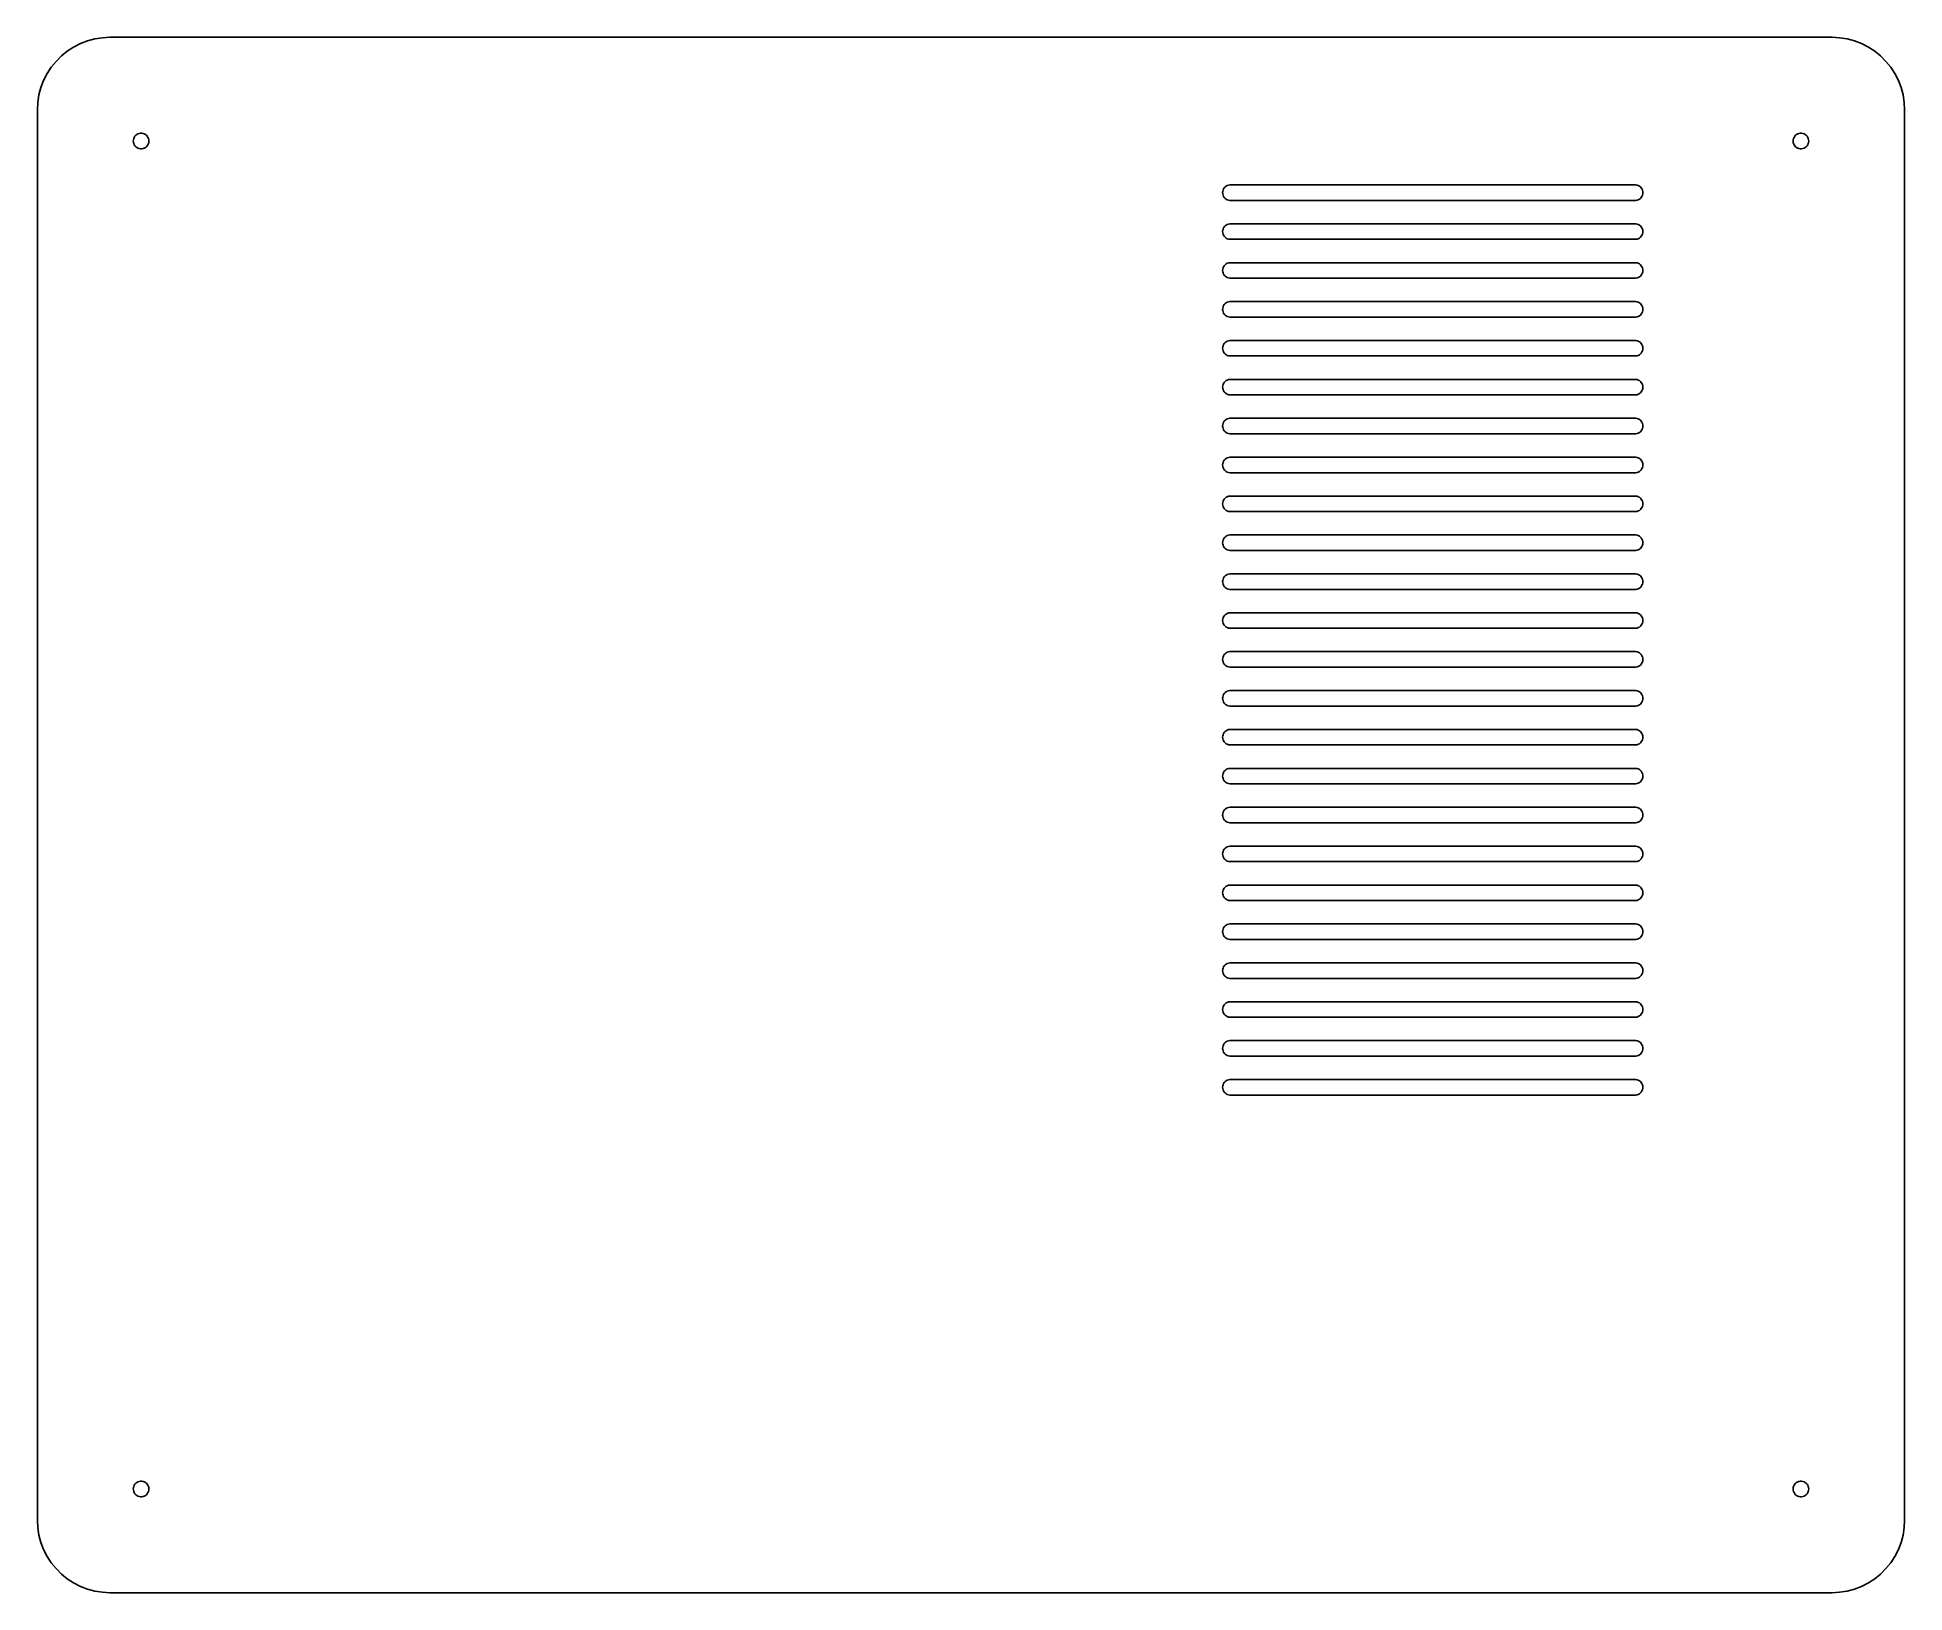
# Model space of a CAD drawing. Header units: metres. Extents: x -180 to 180, y -150 to 150.
import ezdxf

# ---------------------------------------------------------------- set-up
doc = ezdxf.new("R2010")
doc.units = ezdxf.units.M

msp = doc.modelspace()

# ---------------------------------------------------------------- linework, layer by layer
for p, q in [((-172.95, 148.074), (-174.179, 147.276)), ((-171.644, 148.74), (-172.95, 148.074)), ((-170.276, 149.265), (-171.644, 148.74)), ((-168.861, 149.644), (-170.276, 149.265)), ((-167.413, 149.873), (-168.861, 149.644)), ((-165.95, 149.95), (-167.413, 149.873)), ((165.95, 149.95), (-165.95, 149.95)), ((167.413, 149.873), (165.95, 149.95)), ((168.861, 149.644), (167.413, 149.873)), ((170.276, 149.265), (168.861, 149.644)), ((171.644, 148.74), (170.276, 149.265)), ((172.95, 148.074), (171.644, 148.74)), ((174.179, 147.276), (172.95, 148.074)), ((-177.276, 144.179), (-178.074, 142.95)), ((-176.354, 145.318), (-177.276, 144.179)), ((-175.318, 146.354), (-176.354, 145.318)), ((-174.179, 147.276), (-175.318, 146.354)), ((175.318, 146.354), (174.179, 147.276)), ((176.354, 145.318), (175.318, 146.354)), ((177.276, 144.179), (176.354, 145.318)), ((178.074, 142.95), (177.276, 144.179)), ((-178.74, 141.644), (-179.265, 140.276)), ((-178.074, 142.95), (-178.74, 141.644)), ((178.74, 141.644), (178.074, 142.95)), ((179.265, 140.276), (178.74, 141.644)), ((-179.873, 137.413), (-179.95, 135.95)), ((-179.644, 138.861), (-179.873, 137.413)), ((-179.265, 140.276), (-179.644, 138.861)), ((179.644, 138.861), (179.265, 140.276)), ((179.873, 137.413), (179.644, 138.861)), ((179.95, 135.95), (179.873, 137.413)), ((-179.95, 135.95), (-179.95, -135.95)), ((179.95, -135.95), (179.95, 135.95)), ((-161.45, 129.95), (-161.43, 130.197)), ((-161.43, 129.703), (-161.45, 129.95)), ((-161.43, 130.197), (-161.369, 130.437)), ((-161.369, 129.463), (-161.43, 129.703)), ((-161.369, 130.437), (-161.269, 130.664)), ((-161.269, 130.664), (-161.134, 130.871)), ((-161.134, 130.871), (-160.966, 131.054)), ((-160.966, 131.054), (-160.77, 131.206)), ((-160.77, 131.206), (-160.553, 131.324)), ((-160.553, 131.324), (-160.318, 131.404)), ((-160.318, 131.404), (-160.074, 131.445)), ((-160.074, 131.445), (-159.826, 131.445)), ((-159.826, 131.445), (-159.582, 131.404)), ((-159.582, 131.404), (-159.347, 131.324)), ((-159.347, 131.324), (-159.13, 131.206)), ((-159.13, 131.206), (-158.934, 131.054)), ((-158.934, 131.054), (-158.766, 130.871)), ((-158.766, 130.871), (-158.631, 130.664)), ((-158.631, 130.664), (-158.531, 130.437)), ((-158.531, 130.437), (-158.47, 130.197)), ((-158.47, 129.703), (-158.531, 129.463)), ((-158.47, 130.197), (-158.45, 129.95)), ((-158.45, 129.95), (-158.47, 129.703)), ((158.45, 129.95), (158.47, 130.197)), ((158.47, 129.703), (158.45, 129.95)), ((158.47, 130.197), (158.531, 130.437)), ((158.531, 129.463), (158.47, 129.703)), ((158.531, 130.437), (158.631, 130.664)), ((158.631, 130.664), (158.766, 130.871)), ((158.766, 130.871), (158.934, 131.054)), ((158.934, 131.054), (159.13, 131.206)), ((159.13, 131.206), (159.347, 131.324)), ((159.347, 131.324), (159.582, 131.404)), ((159.582, 131.404), (159.826, 131.445)), ((159.826, 131.445), (160.074, 131.445)), ((160.074, 131.445), (160.318, 131.404)), ((160.318, 131.404), (160.553, 131.324)), ((160.553, 131.324), (160.77, 131.206)), ((160.77, 131.206), (160.966, 131.054)), ((160.966, 131.054), (161.134, 130.871)), ((161.134, 130.871), (161.269, 130.664)), ((161.269, 130.664), (161.369, 130.437)), ((161.369, 130.437), (161.43, 130.197)), ((161.43, 129.703), (161.369, 129.463)), ((161.43, 130.197), (161.45, 129.95)), ((161.45, 129.95), (161.43, 129.703)), ((-161.269, 129.236), (-161.369, 129.463)), ((-161.134, 129.029), (-161.269, 129.236)), ((-160.966, 128.846), (-161.134, 129.029)), ((-160.77, 128.694), (-160.966, 128.846)), ((-160.553, 128.576), (-160.77, 128.694)), ((-160.318, 128.496), (-160.553, 128.576)), ((-160.074, 128.455), (-160.318, 128.496)), ((-159.826, 128.455), (-160.074, 128.455)), ((-159.582, 128.496), (-159.826, 128.455)), ((-159.347, 128.576), (-159.582, 128.496)), ((-159.13, 128.694), (-159.347, 128.576)), ((-158.934, 128.846), (-159.13, 128.694)), ((-158.766, 129.029), (-158.934, 128.846)), ((-158.631, 129.236), (-158.766, 129.029)), ((-158.531, 129.463), (-158.631, 129.236)), ((158.631, 129.236), (158.531, 129.463)), ((158.766, 129.029), (158.631, 129.236)), ((158.934, 128.846), (158.766, 129.029)), ((159.13, 128.694), (158.934, 128.846)), ((159.347, 128.576), (159.13, 128.694)), ((159.582, 128.496), (159.347, 128.576)), ((159.826, 128.455), (159.582, 128.496)), ((160.074, 128.455), (159.826, 128.455)), ((160.318, 128.496), (160.074, 128.455)), ((160.553, 128.576), (160.318, 128.496)), ((160.77, 128.694), (160.553, 128.576)), ((160.966, 128.846), (160.77, 128.694)), ((161.134, 129.029), (160.966, 128.846)), ((161.269, 129.236), (161.134, 129.029)), ((161.369, 129.463), (161.269, 129.236)), ((48.5, 120), (48.5204, 120.247)), ((48.5204, 119.753), (48.5, 120)), ((48.5204, 120.247), (48.5813, 120.487)), ((48.5813, 119.513), (48.5204, 119.753)), ((48.5813, 120.487), (48.6808, 120.714)), ((48.6808, 119.286), (48.5813, 119.513)), ((48.6808, 120.714), (48.8163, 120.921)), ((48.8163, 119.079), (48.6808, 119.286)), ((48.8163, 120.921), (48.9841, 121.104)), ((48.9841, 118.896), (48.8163, 119.079)), ((48.9841, 121.104), (49.1796, 121.256)), ((49.1796, 118.744), (48.9841, 118.896)), ((49.1796, 121.256), (49.3974, 121.374)), ((49.3974, 121.374), (49.6318, 121.454)), ((49.6318, 121.454), (49.8761, 121.495)), ((49.8761, 121.495), (128.124, 121.495)), ((128.124, 121.495), (128.368, 121.454)), ((128.368, 121.454), (128.603, 121.374)), ((128.603, 121.374), (128.82, 121.256)), ((128.82, 121.256), (129.016, 121.104)), ((129.016, 118.896), (128.82, 118.744)), ((129.016, 121.104), (129.184, 120.921)), ((129.184, 119.079), (129.016, 118.896)), ((129.184, 120.921), (129.319, 120.714)), ((129.319, 119.286), (129.184, 119.079)), ((129.319, 120.714), (129.419, 120.487)), ((129.419, 119.513), (129.319, 119.286)), ((129.419, 120.487), (129.48, 120.247)), ((129.48, 119.753), (129.419, 119.513)), ((129.48, 120.247), (129.5, 120)), ((129.5, 120), (129.48, 119.753)), ((49.3974, 118.626), (49.1796, 118.744)), ((49.6318, 118.546), (49.3974, 118.626)), ((49.8761, 118.505), (49.6318, 118.546)), ((128.124, 118.505), (49.8761, 118.505)), ((128.368, 118.546), (128.124, 118.505)), ((128.603, 118.626), (128.368, 118.546)), ((128.82, 118.744), (128.603, 118.626)), ((48.5, 112.5), (48.5204, 112.747)), ((48.5204, 112.253), (48.5, 112.5)), ((48.5204, 112.747), (48.5813, 112.987)), ((48.5813, 112.013), (48.5204, 112.253)), ((48.5813, 112.987), (48.6808, 113.214)), ((48.6808, 111.786), (48.5813, 112.013)), ((48.6808, 113.214), (48.8163, 113.421)), ((48.8163, 111.579), (48.6808, 111.786)), ((48.8163, 113.421), (48.9841, 113.604)), ((48.9841, 111.396), (48.8163, 111.579)), ((48.9841, 113.604), (49.1796, 113.756)), ((49.1796, 113.756), (49.3974, 113.874)), ((49.3974, 113.874), (49.6318, 113.954)), ((49.6318, 113.954), (49.8761, 113.995)), ((49.8761, 113.995), (128.124, 113.995)), ((128.124, 113.995), (128.368, 113.954)), ((128.368, 113.954), (128.603, 113.874)), ((128.603, 113.874), (128.82, 113.756)), ((128.82, 113.756), (129.016, 113.604)), ((129.016, 113.604), (129.184, 113.421)), ((129.184, 111.579), (129.016, 111.396)), ((129.184, 113.421), (129.319, 113.214)), ((129.319, 111.786), (129.184, 111.579)), ((129.319, 113.214), (129.419, 112.987)), ((129.419, 112.013), (129.319, 111.786)), ((129.419, 112.987), (129.48, 112.747)), ((129.48, 112.253), (129.419, 112.013)), ((129.48, 112.747), (129.5, 112.5)), ((129.5, 112.5), (129.48, 112.253)), ((49.1796, 111.244), (48.9841, 111.396)), ((49.3974, 111.126), (49.1796, 111.244)), ((49.6318, 111.046), (49.3974, 111.126)), ((49.8761, 111.005), (49.6318, 111.046)), ((128.124, 111.005), (49.8761, 111.005)), ((128.368, 111.046), (128.124, 111.005)), ((128.603, 111.126), (128.368, 111.046)), ((128.82, 111.244), (128.603, 111.126)), ((129.016, 111.396), (128.82, 111.244)), ((48.5, 105), (48.5204, 105.247)), ((48.5204, 104.753), (48.5, 105)), ((48.5204, 105.247), (48.5813, 105.487)), ((48.5813, 104.513), (48.5204, 104.753)), ((48.5813, 105.487), (48.6808, 105.714)), ((48.6808, 104.286), (48.5813, 104.513)), ((48.6808, 105.714), (48.8163, 105.921)), ((48.8163, 105.921), (48.9841, 106.104)), ((48.9841, 106.104), (49.1796, 106.256)), ((49.1796, 106.256), (49.3974, 106.374)), ((49.3974, 106.374), (49.6318, 106.454)), ((49.6318, 106.454), (49.8761, 106.495)), ((49.8761, 106.495), (128.124, 106.495)), ((128.124, 106.495), (128.368, 106.454)), ((128.368, 106.454), (128.603, 106.374)), ((128.603, 106.374), (128.82, 106.256)), ((128.82, 106.256), (129.016, 106.104)), ((129.016, 106.104), (129.184, 105.921)), ((129.184, 105.921), (129.319, 105.714)), ((129.319, 105.714), (129.419, 105.487)), ((129.419, 104.513), (129.319, 104.286)), ((129.419, 105.487), (129.48, 105.247)), ((129.48, 104.753), (129.419, 104.513)), ((129.48, 105.247), (129.5, 105)), ((129.5, 105), (129.48, 104.753)), ((48.8163, 104.079), (48.6808, 104.286)), ((48.9841, 103.896), (48.8163, 104.079)), ((49.1796, 103.744), (48.9841, 103.896)), ((49.3974, 103.626), (49.1796, 103.744)), ((49.6318, 103.546), (49.3974, 103.626)), ((49.8761, 103.505), (49.6318, 103.546)), ((128.124, 103.505), (49.8761, 103.505)), ((128.368, 103.546), (128.124, 103.505)), ((128.603, 103.626), (128.368, 103.546)), ((128.82, 103.744), (128.603, 103.626)), ((129.016, 103.896), (128.82, 103.744)), ((129.184, 104.079), (129.016, 103.896)), ((129.319, 104.286), (129.184, 104.079)), ((48.5, 97.5), (48.5204, 97.7469)), ((48.5204, 97.2531), (48.5, 97.5)), ((48.5204, 97.7469), (48.5813, 97.987)), ((48.5813, 97.013), (48.5204, 97.2531)), ((48.5813, 97.987), (48.6808, 98.2139)), ((48.6808, 98.2139), (48.8163, 98.4213)), ((48.8163, 98.4213), (48.9841, 98.6036)), ((48.9841, 98.6036), (49.1796, 98.7558)), ((49.1796, 98.7558), (49.3974, 98.8737)), ((49.3974, 98.8737), (49.6318, 98.9541)), ((49.6318, 98.9541), (49.8761, 98.9949)), ((49.8761, 98.9949), (128.124, 98.9949)), ((128.124, 98.9949), (128.368, 98.9541)), ((128.368, 98.9541), (128.603, 98.8737)), ((128.603, 98.8737), (128.82, 98.7558)), ((128.82, 98.7558), (129.016, 98.6036)), ((129.016, 98.6036), (129.184, 98.4213)), ((129.184, 98.4213), (129.319, 98.2139)), ((129.319, 98.2139), (129.419, 97.987)), ((129.419, 97.987), (129.48, 97.7469)), ((129.48, 97.2531), (129.419, 97.013)), ((129.48, 97.7469), (129.5, 97.5)), ((129.5, 97.5), (129.48, 97.2531)), ((48.6808, 96.7861), (48.5813, 97.013)), ((48.8163, 96.5787), (48.6808, 96.7861)), ((48.9841, 96.3964), (48.8163, 96.5787)), ((49.1796, 96.2442), (48.9841, 96.3964)), ((49.3974, 96.1263), (49.1796, 96.2442)), ((49.6318, 96.0459), (49.3974, 96.1263)), ((49.8761, 96.0051), (49.6318, 96.0459)), ((128.124, 96.0051), (49.8761, 96.0051)), ((128.368, 96.0459), (128.124, 96.0051)), ((128.603, 96.1263), (128.368, 96.0459)), ((128.82, 96.2442), (128.603, 96.1263)), ((129.016, 96.3964), (128.82, 96.2442)), ((129.184, 96.5787), (129.016, 96.3964)), ((129.319, 96.7861), (129.184, 96.5787)), ((129.419, 97.013), (129.319, 96.7861)), ((48.5, 90), (48.5204, 90.2469)), ((48.5204, 89.7531), (48.5, 90)), ((48.5204, 90.2469), (48.5813, 90.487)), ((48.5813, 90.487), (48.6808, 90.7139)), ((48.6808, 90.7139), (48.8163, 90.9213)), ((48.8163, 90.9213), (48.9841, 91.1036)), ((48.9841, 91.1036), (49.1796, 91.2558)), ((49.1796, 91.2558), (49.3974, 91.3737)), ((49.3974, 91.3737), (49.6318, 91.4541)), ((49.6318, 91.4541), (49.8761, 91.4949)), ((49.8761, 91.4949), (128.124, 91.4949)), ((128.124, 91.4949), (128.368, 91.4541)), ((128.368, 91.4541), (128.603, 91.3737)), ((128.603, 91.3737), (128.82, 91.2558)), ((128.82, 91.2558), (129.016, 91.1036)), ((129.016, 91.1036), (129.184, 90.9213)), ((129.184, 90.9213), (129.319, 90.7139)), ((129.319, 90.7139), (129.419, 90.487)), ((129.419, 90.487), (129.48, 90.2469)), ((129.48, 90.2469), (129.5, 90)), ((129.5, 90), (129.48, 89.7531)), ((48.5813, 89.513), (48.5204, 89.7531)), ((48.6808, 89.2861), (48.5813, 89.513)), ((48.8163, 89.0787), (48.6808, 89.2861)), ((48.9841, 88.8964), (48.8163, 89.0787)), ((49.1796, 88.7442), (48.9841, 88.8964)), ((49.3974, 88.6263), (49.1796, 88.7442)), ((49.6318, 88.5459), (49.3974, 88.6263)), ((49.8761, 88.5051), (49.6318, 88.5459)), ((128.124, 88.5051), (49.8761, 88.5051)), ((128.368, 88.5459), (128.124, 88.5051)), ((128.603, 88.6263), (128.368, 88.5459)), ((128.82, 88.7442), (128.603, 88.6263)), ((129.016, 88.8964), (128.82, 88.7442)), ((129.184, 89.0787), (129.016, 88.8964)), ((129.319, 89.2861), (129.184, 89.0787)), ((129.419, 89.513), (129.319, 89.2861)), ((129.48, 89.7531), (129.419, 89.513)), ((48.5204, 82.7469), (48.5813, 82.987)), ((48.5813, 82.987), (48.6808, 83.2139)), ((48.6808, 83.2139), (48.8163, 83.4213)), ((48.8163, 83.4213), (48.9841, 83.6036)), ((48.9841, 83.6036), (49.1796, 83.7558)), ((49.1796, 83.7558), (49.3974, 83.8737)), ((49.3974, 83.8737), (49.6318, 83.9541)), ((49.6318, 83.9541), (49.8761, 83.9949)), ((49.8761, 83.9949), (128.124, 83.9949)), ((128.124, 83.9949), (128.368, 83.9541)), ((128.368, 83.9541), (128.603, 83.8737)), ((128.603, 83.8737), (128.82, 83.7558)), ((128.82, 83.7558), (129.016, 83.6036)), ((129.016, 83.6036), (129.184, 83.4213)), ((129.184, 83.4213), (129.319, 83.2139)), ((129.319, 83.2139), (129.419, 82.987)), ((129.419, 82.987), (129.48, 82.7469)), ((48.5, 82.5), (48.5204, 82.7469)), ((48.5204, 82.2531), (48.5, 82.5)), ((48.5813, 82.013), (48.5204, 82.2531)), ((48.6808, 81.7861), (48.5813, 82.013)), ((48.8163, 81.5787), (48.6808, 81.7861)), ((48.9841, 81.3964), (48.8163, 81.5787)), ((49.1796, 81.2442), (48.9841, 81.3964)), ((49.3974, 81.1263), (49.1796, 81.2442)), ((49.6318, 81.0459), (49.3974, 81.1263)), ((49.8761, 81.0051), (49.6318, 81.0459)), ((128.124, 81.0051), (49.8761, 81.0051)), ((128.368, 81.0459), (128.124, 81.0051)), ((128.603, 81.1263), (128.368, 81.0459)), ((128.82, 81.2442), (128.603, 81.1263)), ((129.016, 81.3964), (128.82, 81.2442)), ((129.184, 81.5787), (129.016, 81.3964)), ((129.319, 81.7861), (129.184, 81.5787)), ((129.419, 82.013), (129.319, 81.7861)), ((129.48, 82.2531), (129.419, 82.013)), ((129.48, 82.7469), (129.5, 82.5)), ((129.5, 82.5), (129.48, 82.2531)), ((48.5813, 75.487), (48.6808, 75.7139)), ((48.6808, 75.7139), (48.8163, 75.9213)), ((48.8163, 75.9213), (48.9841, 76.1036)), ((48.9841, 76.1036), (49.1796, 76.2558)), ((49.1796, 76.2558), (49.3974, 76.3737)), ((49.3974, 76.3737), (49.6318, 76.4541)), ((49.6318, 76.4541), (49.8761, 76.4949)), ((49.8761, 76.4949), (128.124, 76.4949)), ((128.124, 76.4949), (128.368, 76.4541)), ((128.368, 76.4541), (128.603, 76.3737)), ((128.603, 76.3737), (128.82, 76.2558)), ((128.82, 76.2558), (129.016, 76.1036)), ((129.016, 76.1036), (129.184, 75.9213)), ((129.184, 75.9213), (129.319, 75.7139)), ((129.319, 75.7139), (129.419, 75.487)), ((48.5, 75), (48.5204, 75.2469)), ((48.5204, 74.7531), (48.5, 75)), ((48.5204, 75.2469), (48.5813, 75.487)), ((48.5813, 74.513), (48.5204, 74.7531)), ((48.6808, 74.2861), (48.5813, 74.513)), ((48.8163, 74.0787), (48.6808, 74.2861)), ((48.9841, 73.8964), (48.8163, 74.0787)), ((49.1796, 73.7442), (48.9841, 73.8964)), ((49.3974, 73.6263), (49.1796, 73.7442)), ((49.6318, 73.5459), (49.3974, 73.6263)), ((49.8761, 73.5051), (49.6318, 73.5459)), ((128.124, 73.5051), (49.8761, 73.5051)), ((128.368, 73.5459), (128.124, 73.5051)), ((128.603, 73.6263), (128.368, 73.5459)), ((128.82, 73.7442), (128.603, 73.6263)), ((129.016, 73.8964), (128.82, 73.7442)), ((129.184, 74.0787), (129.016, 73.8964)), ((129.319, 74.2861), (129.184, 74.0787)), ((129.419, 74.513), (129.319, 74.2861)), ((129.419, 75.487), (129.48, 75.2469)), ((129.48, 74.7531), (129.419, 74.513)), ((129.48, 75.2469), (129.5, 75)), ((129.5, 75), (129.48, 74.7531)), ((48.6808, 68.2139), (48.8163, 68.4213)), ((48.8163, 68.4213), (48.9841, 68.6036)), ((48.9841, 68.6036), (49.1796, 68.7558)), ((49.1796, 68.7558), (49.3974, 68.8737)), ((49.3974, 68.8737), (49.6318, 68.9541)), ((49.6318, 68.9541), (49.8761, 68.9949)), ((49.8761, 68.9949), (128.124, 68.9949)), ((128.124, 68.9949), (128.368, 68.9541)), ((128.368, 68.9541), (128.603, 68.8737)), ((128.603, 68.8737), (128.82, 68.7558)), ((128.82, 68.7558), (129.016, 68.6036)), ((129.016, 68.6036), (129.184, 68.4213)), ((129.184, 68.4213), (129.319, 68.2139)), ((48.5, 67.5), (48.5204, 67.7469)), ((48.5204, 67.2531), (48.5, 67.5)), ((48.5204, 67.7469), (48.5813, 67.987)), ((48.5813, 67.013), (48.5204, 67.2531)), ((48.5813, 67.987), (48.6808, 68.2139)), ((48.6808, 66.7861), (48.5813, 67.013)), ((48.8163, 66.5787), (48.6808, 66.7861)), ((48.9841, 66.3964), (48.8163, 66.5787)), ((49.1796, 66.2442), (48.9841, 66.3964)), ((49.3974, 66.1263), (49.1796, 66.2442)), ((49.6318, 66.0459), (49.3974, 66.1263)), ((49.8761, 66.0051), (49.6318, 66.0459)), ((128.124, 66.0051), (49.8761, 66.0051)), ((128.368, 66.0459), (128.124, 66.0051)), ((128.603, 66.1263), (128.368, 66.0459)), ((128.82, 66.2442), (128.603, 66.1263)), ((129.016, 66.3964), (128.82, 66.2442)), ((129.184, 66.5787), (129.016, 66.3964)), ((129.319, 66.7861), (129.184, 66.5787)), ((129.319, 68.2139), (129.419, 67.987)), ((129.419, 67.013), (129.319, 66.7861)), ((129.419, 67.987), (129.48, 67.7469)), ((129.48, 67.2531), (129.419, 67.013)), ((129.48, 67.7469), (129.5, 67.5)), ((129.5, 67.5), (129.48, 67.2531)), ((48.9841, 61.1036), (49.1796, 61.2558)), ((49.1796, 61.2558), (49.3974, 61.3737)), ((49.3974, 61.3737), (49.6318, 61.4541)), ((49.6318, 61.4541), (49.8761, 61.4949)), ((49.8761, 61.4949), (128.124, 61.4949)), ((128.124, 61.4949), (128.368, 61.4541)), ((128.368, 61.4541), (128.603, 61.3737)), ((128.603, 61.3737), (128.82, 61.2558)), ((128.82, 61.2558), (129.016, 61.1036)), ((48.5, 60), (48.5204, 60.2469)), ((48.5204, 59.7531), (48.5, 60)), ((48.5204, 60.2469), (48.5813, 60.487)), ((48.5813, 59.5129), (48.5204, 59.7531)), ((48.5813, 60.487), (48.6808, 60.7139)), ((48.6808, 59.2861), (48.5813, 59.5129)), ((48.6808, 60.7139), (48.8163, 60.9213)), ((48.8163, 59.0787), (48.6808, 59.2861)), ((48.8163, 60.9213), (48.9841, 61.1036)), ((48.9841, 58.8964), (48.8163, 59.0787)), ((49.1796, 58.7442), (48.9841, 58.8964)), ((49.3974, 58.6263), (49.1796, 58.7442)), ((49.6318, 58.5459), (49.3974, 58.6263)), ((49.8761, 58.5051), (49.6318, 58.5459)), ((128.124, 58.5051), (49.8761, 58.5051)), ((128.368, 58.5459), (128.124, 58.5051)), ((128.603, 58.6263), (128.368, 58.5459)), ((128.82, 58.7442), (128.603, 58.6263)), ((129.016, 58.8964), (128.82, 58.7442)), ((129.016, 61.1036), (129.184, 60.9213)), ((129.184, 59.0787), (129.016, 58.8964)), ((129.184, 60.9213), (129.319, 60.7139)), ((129.319, 59.2861), (129.184, 59.0787)), ((129.319, 60.7139), (129.419, 60.487)), ((129.419, 59.5129), (129.319, 59.2861)), ((129.419, 60.487), (129.48, 60.2469)), ((129.48, 59.7531), (129.419, 59.5129)), ((129.48, 60.2469), (129.5, 60)), ((129.5, 60), (129.48, 59.7531)), ((49.6318, 53.9541), (49.8761, 53.9949)), ((49.8761, 53.9949), (128.124, 53.9949)), ((128.124, 53.9949), (128.368, 53.9541)), ((48.5, 52.5), (48.5204, 52.7469)), ((48.5204, 52.2531), (48.5, 52.5)), ((48.5204, 52.7469), (48.5813, 52.987)), ((48.5813, 52.0129), (48.5204, 52.2531)), ((48.5813, 52.987), (48.6808, 53.2139)), ((48.6808, 51.7861), (48.5813, 52.0129)), ((48.6808, 53.2139), (48.8163, 53.4213)), ((48.8163, 51.5787), (48.6808, 51.7861)), ((48.8163, 53.4213), (48.9841, 53.6036)), ((48.9841, 51.3964), (48.8163, 51.5787)), ((48.9841, 53.6036), (49.1796, 53.7558)), ((49.1796, 51.2442), (48.9841, 51.3964)), ((49.1796, 53.7558), (49.3974, 53.8737)), ((49.3974, 51.1263), (49.1796, 51.2442)), ((49.3974, 53.8737), (49.6318, 53.9541)), ((49.6318, 51.0459), (49.3974, 51.1263)), ((49.8761, 51.0051), (49.6318, 51.0459)), ((128.124, 51.0051), (49.8761, 51.0051)), ((128.368, 51.0459), (128.124, 51.0051)), ((128.368, 53.9541), (128.603, 53.8737)), ((128.603, 51.1263), (128.368, 51.0459)), ((128.603, 53.8737), (128.82, 53.7558)), ((128.82, 51.2442), (128.603, 51.1263)), ((128.82, 53.7558), (129.016, 53.6036)), ((129.016, 51.3964), (128.82, 51.2442)), ((129.016, 53.6036), (129.184, 53.4213)), ((129.184, 51.5787), (129.016, 51.3964)), ((129.184, 53.4213), (129.319, 53.2139)), ((129.319, 51.7861), (129.184, 51.5787)), ((129.319, 53.2139), (129.419, 52.987)), ((129.419, 52.0129), (129.319, 51.7861)), ((129.419, 52.987), (129.48, 52.7469)), ((129.48, 52.2531), (129.419, 52.0129)), ((129.48, 52.7469), (129.5, 52.5)), ((129.5, 52.5), (129.48, 52.2531)), ((48.5, 45), (48.5204, 45.2469)), ((48.5204, 44.7531), (48.5, 45)), ((48.5204, 45.2469), (48.5813, 45.487)), ((48.5813, 44.5129), (48.5204, 44.7531)), ((48.5813, 45.487), (48.6808, 45.7139)), ((48.6808, 44.2861), (48.5813, 44.5129)), ((48.6808, 45.7139), (48.8163, 45.9213)), ((48.8163, 44.0787), (48.6808, 44.2861)), ((48.8163, 45.9213), (48.9841, 46.1036)), ((48.9841, 43.8964), (48.8163, 44.0787)), ((48.9841, 46.1036), (49.1796, 46.2558)), ((49.1796, 43.7442), (48.9841, 43.8964)), ((49.1796, 46.2558), (49.3974, 46.3737)), ((49.3974, 43.6263), (49.1796, 43.7442)), ((49.3974, 46.3737), (49.6318, 46.4541)), ((49.6318, 43.5459), (49.3974, 43.6263)), ((49.6318, 46.4541), (49.8761, 46.4949)), ((49.8761, 43.5051), (49.6318, 43.5459)), ((49.8761, 46.4949), (128.124, 46.4949)), ((128.124, 43.5051), (49.8761, 43.5051)), ((128.124, 46.4949), (128.368, 46.4541)), ((128.368, 43.5459), (128.124, 43.5051)), ((128.368, 46.4541), (128.603, 46.3737)), ((128.603, 43.6263), (128.368, 43.5459)), ((128.603, 46.3737), (128.82, 46.2558)), ((128.82, 43.7442), (128.603, 43.6263)), ((128.82, 46.2558), (129.016, 46.1036)), ((129.016, 43.8964), (128.82, 43.7442)), ((129.016, 46.1036), (129.184, 45.9213)), ((129.184, 44.0787), (129.016, 43.8964)), ((129.184, 45.9213), (129.319, 45.7139)), ((129.319, 44.2861), (129.184, 44.0787)), ((129.319, 45.7139), (129.419, 45.487)), ((129.419, 44.5129), (129.319, 44.2861)), ((129.419, 45.487), (129.48, 45.2469)), ((129.48, 44.7531), (129.419, 44.5129)), ((129.48, 45.2469), (129.5, 45)), ((129.5, 45), (129.48, 44.7531)), ((48.5, 37.5), (48.5204, 37.7469)), ((48.5204, 37.2531), (48.5, 37.5)), ((48.5204, 37.7469), (48.5813, 37.987)), ((48.5813, 37.0129), (48.5204, 37.2531)), ((48.5813, 37.987), (48.6808, 38.2139)), ((48.6808, 36.7861), (48.5813, 37.0129)), ((48.6808, 38.2139), (48.8163, 38.4213)), ((48.8163, 36.5787), (48.6808, 36.7861)), ((48.8163, 38.4213), (48.9841, 38.6036)), ((48.9841, 36.3964), (48.8163, 36.5787)), ((48.9841, 38.6036), (49.1796, 38.7558)), ((49.1796, 36.2442), (48.9841, 36.3964)), ((49.1796, 38.7558), (49.3974, 38.8737)), ((49.3974, 36.1263), (49.1796, 36.2442)), ((49.3974, 38.8737), (49.6318, 38.9541)), ((49.6318, 36.0459), (49.3974, 36.1263)), ((49.6318, 38.9541), (49.8761, 38.9949)), ((49.8761, 36.0051), (49.6318, 36.0459)), ((49.8761, 38.9949), (128.124, 38.9949)), ((128.124, 36.0051), (49.8761, 36.0051)), ((128.124, 38.9949), (128.368, 38.9541)), ((128.368, 36.0459), (128.124, 36.0051)), ((128.368, 38.9541), (128.603, 38.8737)), ((128.603, 36.1263), (128.368, 36.0459)), ((128.603, 38.8737), (128.82, 38.7558)), ((128.82, 36.2442), (128.603, 36.1263)), ((128.82, 38.7558), (129.016, 38.6036)), ((129.016, 36.3964), (128.82, 36.2442)), ((129.016, 38.6036), (129.184, 38.4213)), ((129.184, 36.5787), (129.016, 36.3964)), ((129.184, 38.4213), (129.319, 38.2139)), ((129.319, 36.7861), (129.184, 36.5787)), ((129.319, 38.2139), (129.419, 37.987)), ((129.419, 37.0129), (129.319, 36.7861)), ((129.419, 37.987), (129.48, 37.7469)), ((129.48, 37.2531), (129.419, 37.0129)), ((129.48, 37.7469), (129.5, 37.5)), ((129.5, 37.5), (129.48, 37.2531)), ((48.5, 30), (48.5204, 30.2469)), ((48.5204, 29.7531), (48.5, 30)), ((48.5204, 30.2469), (48.5813, 30.487)), ((48.5813, 29.5129), (48.5204, 29.7531)), ((48.5813, 30.487), (48.6808, 30.7139)), ((48.6808, 29.2861), (48.5813, 29.5129)), ((48.6808, 30.7139), (48.8163, 30.9213)), ((48.8163, 29.0787), (48.6808, 29.2861)), ((48.8163, 30.9213), (48.9841, 31.1036)), ((48.9841, 28.8964), (48.8163, 29.0787)), ((48.9841, 31.1036), (49.1796, 31.2557)), ((49.1796, 28.7442), (48.9841, 28.8964)), ((49.1796, 31.2557), (49.3974, 31.3737)), ((49.3974, 31.3737), (49.6318, 31.4541)), ((49.6318, 31.4541), (49.8761, 31.4949)), ((49.8761, 31.4949), (128.124, 31.4949)), ((128.124, 31.4949), (128.368, 31.4541)), ((128.368, 31.4541), (128.603, 31.3737)), ((128.603, 31.3737), (128.82, 31.2557)), ((128.82, 31.2557), (129.016, 31.1036)), ((129.016, 28.8964), (128.82, 28.7442)), ((129.016, 31.1036), (129.184, 30.9213)), ((129.184, 29.0787), (129.016, 28.8964)), ((129.184, 30.9213), (129.319, 30.7139)), ((129.319, 29.2861), (129.184, 29.0787)), ((129.319, 30.7139), (129.419, 30.487)), ((129.419, 29.5129), (129.319, 29.2861)), ((129.419, 30.487), (129.48, 30.2469)), ((129.48, 29.7531), (129.419, 29.5129)), ((129.48, 30.2469), (129.5, 30)), ((129.5, 30), (129.48, 29.7531)), ((49.3974, 28.6263), (49.1796, 28.7442)), ((49.6318, 28.5459), (49.3974, 28.6263)), ((49.8761, 28.5051), (49.6318, 28.5459)), ((128.124, 28.5051), (49.8761, 28.5051)), ((128.368, 28.5459), (128.124, 28.5051)), ((128.603, 28.6263), (128.368, 28.5459)), ((128.82, 28.7442), (128.603, 28.6263)), ((48.5, 22.5), (48.5204, 22.7469)), ((48.5204, 22.2531), (48.5, 22.5)), ((48.5204, 22.7469), (48.5813, 22.987)), ((48.5813, 22.0129), (48.5204, 22.2531)), ((48.5813, 22.987), (48.6808, 23.2139)), ((48.6808, 21.7861), (48.5813, 22.0129)), ((48.6808, 23.2139), (48.8163, 23.4213)), ((48.8163, 21.5787), (48.6808, 21.7861)), ((48.8163, 23.4213), (48.9841, 23.6036)), ((48.9841, 23.6036), (49.1796, 23.7557)), ((49.1796, 23.7557), (49.3974, 23.8737)), ((49.3974, 23.8737), (49.6318, 23.9541)), ((49.6318, 23.9541), (49.8761, 23.9949)), ((49.8761, 23.9949), (128.124, 23.9949)), ((128.124, 23.9949), (128.368, 23.9541)), ((128.368, 23.9541), (128.603, 23.8737)), ((128.603, 23.8737), (128.82, 23.7557)), ((128.82, 23.7557), (129.016, 23.6036)), ((129.016, 23.6036), (129.184, 23.4213)), ((129.184, 23.4213), (129.319, 23.2139)), ((129.319, 21.7861), (129.184, 21.5787)), ((129.319, 23.2139), (129.419, 22.987)), ((129.419, 22.0129), (129.319, 21.7861)), ((129.419, 22.987), (129.48, 22.7469)), ((129.48, 22.2531), (129.419, 22.0129)), ((129.48, 22.7469), (129.5, 22.5)), ((129.5, 22.5), (129.48, 22.2531)), ((48.9841, 21.3964), (48.8163, 21.5787)), ((49.1796, 21.2442), (48.9841, 21.3964)), ((49.3974, 21.1263), (49.1796, 21.2442)), ((49.6318, 21.0459), (49.3974, 21.1263)), ((49.8761, 21.0051), (49.6318, 21.0459)), ((128.124, 21.0051), (49.8761, 21.0051)), ((128.368, 21.0459), (128.124, 21.0051)), ((128.603, 21.1263), (128.368, 21.0459)), ((128.82, 21.2442), (128.603, 21.1263)), ((129.016, 21.3964), (128.82, 21.2442)), ((129.184, 21.5787), (129.016, 21.3964)), ((48.5, 15), (48.5204, 15.2469)), ((48.5204, 14.7531), (48.5, 15)), ((48.5204, 15.2469), (48.5813, 15.487)), ((48.5813, 14.5129), (48.5204, 14.7531)), ((48.5813, 15.487), (48.6808, 15.7139)), ((48.6808, 14.2861), (48.5813, 14.5129)), ((48.6808, 15.7139), (48.8163, 15.9213)), ((48.8163, 15.9213), (48.9841, 16.1036)), ((48.9841, 16.1036), (49.1796, 16.2557)), ((49.1796, 16.2557), (49.3974, 16.3737)), ((49.3974, 16.3737), (49.6318, 16.4541)), ((49.6318, 16.4541), (49.8761, 16.4949)), ((49.8761, 16.4949), (128.124, 16.4949)), ((128.124, 16.4949), (128.368, 16.4541)), ((128.368, 16.4541), (128.603, 16.3737)), ((128.603, 16.3737), (128.82, 16.2557)), ((128.82, 16.2557), (129.016, 16.1036)), ((129.016, 16.1036), (129.184, 15.9213)), ((129.184, 15.9213), (129.319, 15.7139)), ((129.319, 15.7139), (129.419, 15.487)), ((129.419, 14.5129), (129.319, 14.2861)), ((129.419, 15.487), (129.48, 15.2469)), ((129.48, 14.7531), (129.419, 14.5129)), ((129.48, 15.2469), (129.5, 15)), ((129.5, 15), (129.48, 14.7531)), ((48.8163, 14.0787), (48.6808, 14.2861)), ((48.9841, 13.8964), (48.8163, 14.0787)), ((49.1796, 13.7442), (48.9841, 13.8964)), ((49.3974, 13.6263), (49.1796, 13.7442)), ((49.6318, 13.5459), (49.3974, 13.6263)), ((49.8761, 13.5051), (49.6318, 13.5459)), ((128.124, 13.5051), (49.8761, 13.5051)), ((128.368, 13.5459), (128.124, 13.5051)), ((128.603, 13.6263), (128.368, 13.5459)), ((128.82, 13.7442), (128.603, 13.6263)), ((129.016, 13.8964), (128.82, 13.7442)), ((129.184, 14.0787), (129.016, 13.8964)), ((129.319, 14.2861), (129.184, 14.0787)), ((48.5, 7.5), (48.5204, 7.74689)), ((48.5204, 7.2531), (48.5, 7.5)), ((48.5204, 7.74689), (48.5813, 7.98705)), ((48.5813, 7.01294), (48.5204, 7.2531)), ((48.5813, 7.98705), (48.6808, 8.21391)), ((48.6808, 8.21391), (48.8163, 8.42131)), ((48.8163, 8.42131), (48.9841, 8.60358)), ((48.9841, 8.60358), (49.1796, 8.75574)), ((49.1796, 8.75574), (49.3974, 8.87366)), ((49.3974, 8.87366), (49.6318, 8.95409)), ((49.6318, 8.95409), (49.8761, 8.99487)), ((49.8761, 8.99487), (128.124, 8.99487)), ((128.124, 8.99487), (128.368, 8.95409)), ((128.368, 8.95409), (128.603, 8.87366)), ((128.603, 8.87366), (128.82, 8.75574)), ((128.82, 8.75574), (129.016, 8.60358)), ((129.016, 8.60358), (129.184, 8.42131)), ((129.184, 8.42131), (129.319, 8.21391)), ((129.319, 8.21391), (129.419, 7.98705)), ((129.419, 7.98705), (129.48, 7.74689)), ((129.48, 7.2531), (129.419, 7.01294)), ((129.48, 7.74689), (129.5, 7.5)), ((129.5, 7.5), (129.48, 7.2531)), ((48.6808, 6.78607), (48.5813, 7.01294)), ((48.8163, 6.57867), (48.6808, 6.78607)), ((48.9841, 6.39641), (48.8163, 6.57867)), ((49.1796, 6.24425), (48.9841, 6.39641)), ((49.3974, 6.12633), (49.1796, 6.24425)), ((49.6318, 6.0459), (49.3974, 6.12633)), ((49.8761, 6.00511), (49.6318, 6.0459)), ((128.124, 6.00511), (49.8761, 6.00511)), ((128.368, 6.0459), (128.124, 6.00511)), ((128.603, 6.12633), (128.368, 6.0459)), ((128.82, 6.24425), (128.603, 6.12633)), ((129.016, 6.39641), (128.82, 6.24425)), ((129.184, 6.57867), (129.016, 6.39641)), ((129.319, 6.78607), (129.184, 6.57867)), ((129.419, 7.01294), (129.319, 6.78607)), ((48.5, 0), (48.5204, 0.24689)), ((48.5204, -0.24689), (48.5, 0)), ((48.5204, 0.24689), (48.5813, 0.48705)), ((48.5813, 0.48705), (48.6808, 0.71391)), ((48.6808, 0.71391), (48.8163, 0.92131)), ((48.8163, 0.92131), (48.9841, 1.10358)), ((48.9841, 1.10358), (49.1796, 1.25574)), ((49.1796, 1.25574), (49.3974, 1.37366)), ((49.3974, 1.37366), (49.6318, 1.45409)), ((49.6318, 1.45409), (49.8761, 1.49487)), ((49.8761, 1.49487), (128.124, 1.49487)), ((128.124, 1.49487), (128.368, 1.45409)), ((128.368, 1.45409), (128.603, 1.37366)), ((128.603, 1.37366), (128.82, 1.25574)), ((128.82, 1.25574), (129.016, 1.10358)), ((129.016, 1.10358), (129.184, 0.92131)), ((129.184, 0.92131), (129.319, 0.71391)), ((129.319, 0.71391), (129.419, 0.48705)), ((129.419, 0.48705), (129.48, 0.24689)), ((129.48, 0.24689), (129.5, 0)), ((129.5, 0), (129.48, -0.24689)), ((48.5813, -0.48705), (48.5204, -0.24689)), ((48.6808, -0.71391), (48.5813, -0.48705)), ((48.8163, -0.92131), (48.6808, -0.71391)), ((48.9841, -1.10358), (48.8163, -0.92131)), ((49.1796, -1.25574), (48.9841, -1.10358)), ((49.3974, -1.37366), (49.1796, -1.25574)), ((49.6318, -1.45409), (49.3974, -1.37366)), ((49.8761, -1.49487), (49.6318, -1.45409)), ((128.124, -1.49487), (49.8761, -1.49487)), ((128.368, -1.45409), (128.124, -1.49487)), ((128.603, -1.37366), (128.368, -1.45409)), ((128.82, -1.25574), (128.603, -1.37366)), ((129.016, -1.10358), (128.82, -1.25574)), ((129.184, -0.92131), (129.016, -1.10358)), ((129.319, -0.71391), (129.184, -0.92131)), ((129.419, -0.48705), (129.319, -0.71391)), ((129.48, -0.24689), (129.419, -0.48705)), ((48.5204, -7.2531), (48.5813, -7.01294)), ((48.5813, -7.01294), (48.6808, -6.78607)), ((48.6808, -6.78607), (48.8163, -6.57867)), ((48.8163, -6.57867), (48.9841, -6.39641)), ((48.9841, -6.39641), (49.1796, -6.24425)), ((49.1796, -6.24425), (49.3974, -6.12633)), ((49.3974, -6.12633), (49.6318, -6.0459)), ((49.6318, -6.0459), (49.8761, -6.00511)), ((49.8761, -6.00511), (128.124, -6.00511)), ((128.124, -6.00511), (128.368, -6.0459)), ((128.368, -6.0459), (128.603, -6.12633)), ((128.603, -6.12633), (128.82, -6.24425)), ((128.82, -6.24425), (129.016, -6.39641)), ((129.016, -6.39641), (129.184, -6.57867)), ((129.184, -6.57867), (129.319, -6.78607)), ((129.319, -6.78607), (129.419, -7.01294)), ((129.419, -7.01294), (129.48, -7.2531)), ((48.5, -7.5), (48.5204, -7.2531)), ((48.5204, -7.74689), (48.5, -7.5)), ((48.5813, -7.98705), (48.5204, -7.74689)), ((48.6808, -8.21391), (48.5813, -7.98705)), ((48.8163, -8.42131), (48.6808, -8.21391)), ((48.9841, -8.60358), (48.8163, -8.42131)), ((49.1796, -8.75574), (48.9841, -8.60358)), ((49.3974, -8.87366), (49.1796, -8.75574)), ((49.6318, -8.95409), (49.3974, -8.87366)), ((49.8761, -8.99487), (49.6318, -8.95409)), ((128.124, -8.99487), (49.8761, -8.99487)), ((128.368, -8.95409), (128.124, -8.99487)), ((128.603, -8.87366), (128.368, -8.95409)), ((128.82, -8.75574), (128.603, -8.87366)), ((129.016, -8.60358), (128.82, -8.75574)), ((129.184, -8.42131), (129.016, -8.60358)), ((129.319, -8.21391), (129.184, -8.42131)), ((129.419, -7.98705), (129.319, -8.21391)), ((129.48, -7.74689), (129.419, -7.98705)), ((129.48, -7.2531), (129.5, -7.5)), ((129.5, -7.5), (129.48, -7.74689)), ((48.5813, -14.5129), (48.6808, -14.2861)), ((48.6808, -14.2861), (48.8163, -14.0787)), ((48.8163, -14.0787), (48.9841, -13.8964)), ((48.9841, -13.8964), (49.1796, -13.7442)), ((49.1796, -13.7442), (49.3974, -13.6263)), ((49.3974, -13.6263), (49.6318, -13.5459)), ((49.6318, -13.5459), (49.8761, -13.5051)), ((49.8761, -13.5051), (128.124, -13.5051)), ((128.124, -13.5051), (128.368, -13.5459)), ((128.368, -13.5459), (128.603, -13.6263)), ((128.603, -13.6263), (128.82, -13.7442)), ((128.82, -13.7442), (129.016, -13.8964)), ((129.016, -13.8964), (129.184, -14.0787)), ((129.184, -14.0787), (129.319, -14.2861)), ((129.319, -14.2861), (129.419, -14.5129)), ((48.5, -15), (48.5204, -14.7531)), ((48.5204, -15.2469), (48.5, -15)), ((48.5204, -14.7531), (48.5813, -14.5129)), ((48.5813, -15.487), (48.5204, -15.2469)), ((48.6808, -15.7139), (48.5813, -15.487)), ((48.8163, -15.9213), (48.6808, -15.7139)), ((48.9841, -16.1036), (48.8163, -15.9213)), ((49.1796, -16.2557), (48.9841, -16.1036)), ((49.3974, -16.3737), (49.1796, -16.2557)), ((49.6318, -16.4541), (49.3974, -16.3737)), ((49.8761, -16.4949), (49.6318, -16.4541)), ((128.124, -16.4949), (49.8761, -16.4949)), ((128.368, -16.4541), (128.124, -16.4949)), ((128.603, -16.3737), (128.368, -16.4541)), ((128.82, -16.2557), (128.603, -16.3737)), ((129.016, -16.1036), (128.82, -16.2557)), ((129.184, -15.9213), (129.016, -16.1036)), ((129.319, -15.7139), (129.184, -15.9213)), ((129.419, -15.487), (129.319, -15.7139)), ((129.419, -14.5129), (129.48, -14.7531)), ((129.48, -15.2469), (129.419, -15.487)), ((129.48, -14.7531), (129.5, -15)), ((129.5, -15), (129.48, -15.2469)), ((48.6808, -21.7861), (48.8163, -21.5787)), ((48.8163, -21.5787), (48.9841, -21.3964)), ((48.9841, -21.3964), (49.1796, -21.2442)), ((49.1796, -21.2442), (49.3974, -21.1263)), ((49.3974, -21.1263), (49.6318, -21.0459)), ((49.6318, -21.0459), (49.8761, -21.0051)), ((49.8761, -21.0051), (128.124, -21.0051)), ((128.124, -21.0051), (128.368, -21.0459)), ((128.368, -21.0459), (128.603, -21.1263)), ((128.603, -21.1263), (128.82, -21.2442)), ((128.82, -21.2442), (129.016, -21.3964)), ((129.016, -21.3964), (129.184, -21.5787)), ((129.184, -21.5787), (129.319, -21.7861)), ((48.5, -22.5), (48.5204, -22.2531)), ((48.5204, -22.7469), (48.5, -22.5)), ((48.5204, -22.2531), (48.5813, -22.0129)), ((48.5813, -22.987), (48.5204, -22.7469)), ((48.5813, -22.0129), (48.6808, -21.7861)), ((48.6808, -23.2139), (48.5813, -22.987)), ((48.8163, -23.4213), (48.6808, -23.2139)), ((48.9841, -23.6036), (48.8163, -23.4213)), ((49.1796, -23.7557), (48.9841, -23.6036)), ((49.3974, -23.8737), (49.1796, -23.7557)), ((49.6318, -23.9541), (49.3974, -23.8737)), ((49.8761, -23.9949), (49.6318, -23.9541)), ((128.124, -23.9949), (49.8761, -23.9949)), ((128.368, -23.9541), (128.124, -23.9949)), ((128.603, -23.8737), (128.368, -23.9541)), ((128.82, -23.7557), (128.603, -23.8737)), ((129.016, -23.6036), (128.82, -23.7557)), ((129.184, -23.4213), (129.016, -23.6036)), ((129.319, -23.2139), (129.184, -23.4213)), ((129.319, -21.7861), (129.419, -22.0129)), ((129.419, -22.987), (129.319, -23.2139)), ((129.419, -22.0129), (129.48, -22.2531)), ((129.48, -22.7469), (129.419, -22.987)), ((129.48, -22.2531), (129.5, -22.5)), ((129.5, -22.5), (129.48, -22.7469)), ((48.9841, -28.8964), (49.1796, -28.7442)), ((49.1796, -28.7442), (49.3974, -28.6263)), ((49.3974, -28.6263), (49.6318, -28.5459)), ((49.6318, -28.5459), (49.8761, -28.5051)), ((49.8761, -28.5051), (128.124, -28.5051)), ((128.124, -28.5051), (128.368, -28.5459)), ((128.368, -28.5459), (128.603, -28.6263)), ((128.603, -28.6263), (128.82, -28.7442)), ((128.82, -28.7442), (129.016, -28.8964)), ((48.5, -30), (48.5204, -29.7531)), ((48.5204, -30.2469), (48.5, -30)), ((48.5204, -29.7531), (48.5813, -29.5129)), ((48.5813, -30.487), (48.5204, -30.2469)), ((48.5813, -29.5129), (48.6808, -29.2861)), ((48.6808, -30.7139), (48.5813, -30.487)), ((48.6808, -29.2861), (48.8163, -29.0787)), ((48.8163, -30.9213), (48.6808, -30.7139)), ((48.8163, -29.0787), (48.9841, -28.8964)), ((48.9841, -31.1036), (48.8163, -30.9213)), ((49.1796, -31.2557), (48.9841, -31.1036)), ((49.3974, -31.3737), (49.1796, -31.2557)), ((49.6318, -31.4541), (49.3974, -31.3737)), ((49.8761, -31.4949), (49.6318, -31.4541)), ((128.124, -31.4949), (49.8761, -31.4949)), ((128.368, -31.4541), (128.124, -31.4949)), ((128.603, -31.3737), (128.368, -31.4541)), ((128.82, -31.2557), (128.603, -31.3737)), ((129.016, -31.1036), (128.82, -31.2557)), ((129.016, -28.8964), (129.184, -29.0787)), ((129.184, -30.9213), (129.016, -31.1036)), ((129.184, -29.0787), (129.319, -29.2861)), ((129.319, -30.7139), (129.184, -30.9213)), ((129.319, -29.2861), (129.419, -29.5129)), ((129.419, -30.487), (129.319, -30.7139)), ((129.419, -29.5129), (129.48, -29.7531)), ((129.48, -30.2469), (129.419, -30.487)), ((129.48, -29.7531), (129.5, -30)), ((129.5, -30), (129.48, -30.2469)), ((48.5, -37.5), (48.5204, -37.2531)), ((48.5204, -37.7469), (48.5, -37.5)), ((48.5204, -37.2531), (48.5813, -37.0129)), ((48.5813, -37.987), (48.5204, -37.7469)), ((48.5813, -37.0129), (48.6808, -36.7861)), ((48.6808, -38.2139), (48.5813, -37.987)), ((48.6808, -36.7861), (48.8163, -36.5787)), ((48.8163, -38.4213), (48.6808, -38.2139)), ((48.8163, -36.5787), (48.9841, -36.3964)), ((48.9841, -38.6036), (48.8163, -38.4213)), ((48.9841, -36.3964), (49.1796, -36.2442)), ((49.1796, -38.7557), (48.9841, -38.6036)), ((49.1796, -36.2442), (49.3974, -36.1263)), ((49.3974, -38.8737), (49.1796, -38.7557)), ((49.3974, -36.1263), (49.6318, -36.0459)), ((49.6318, -38.9541), (49.3974, -38.8737)), ((49.6318, -36.0459), (49.8761, -36.0051)), ((49.8761, -38.9949), (49.6318, -38.9541)), ((49.8761, -36.0051), (128.124, -36.0051)), ((128.124, -38.9949), (49.8761, -38.9949)), ((128.124, -36.0051), (128.368, -36.0459)), ((128.368, -38.9541), (128.124, -38.9949)), ((128.368, -36.0459), (128.603, -36.1263)), ((128.603, -38.8737), (128.368, -38.9541)), ((128.603, -36.1263), (128.82, -36.2442)), ((128.82, -38.7557), (128.603, -38.8737)), ((128.82, -36.2442), (129.016, -36.3964)), ((129.016, -38.6036), (128.82, -38.7557)), ((129.016, -36.3964), (129.184, -36.5787)), ((129.184, -38.4213), (129.016, -38.6036)), ((129.184, -36.5787), (129.319, -36.7861)), ((129.319, -38.2139), (129.184, -38.4213)), ((129.319, -36.7861), (129.419, -37.0129)), ((129.419, -37.987), (129.319, -38.2139)), ((129.419, -37.0129), (129.48, -37.2531)), ((129.48, -37.7469), (129.419, -37.987)), ((129.48, -37.2531), (129.5, -37.5)), ((129.5, -37.5), (129.48, -37.7469)), ((48.5, -45), (48.5204, -44.7531)), ((48.5204, -45.2469), (48.5, -45)), ((48.5204, -44.7531), (48.5813, -44.5129)), ((48.5813, -45.487), (48.5204, -45.2469)), ((48.5813, -44.5129), (48.6808, -44.2861)), ((48.6808, -45.7139), (48.5813, -45.487)), ((48.6808, -44.2861), (48.8163, -44.0787)), ((48.8163, -45.9213), (48.6808, -45.7139)), ((48.8163, -44.0787), (48.9841, -43.8964)), ((48.9841, -46.1036), (48.8163, -45.9213)), ((48.9841, -43.8964), (49.1796, -43.7442)), ((49.1796, -46.2557), (48.9841, -46.1036)), ((49.1796, -43.7442), (49.3974, -43.6263)), ((49.3974, -46.3737), (49.1796, -46.2557)), ((49.3974, -43.6263), (49.6318, -43.5459)), ((49.6318, -46.4541), (49.3974, -46.3737)), ((49.6318, -43.5459), (49.8761, -43.5051)), ((49.8761, -46.4949), (49.6318, -46.4541)), ((49.8761, -43.5051), (128.124, -43.5051)), ((128.124, -46.4949), (49.8761, -46.4949)), ((128.124, -43.5051), (128.368, -43.5459)), ((128.368, -46.4541), (128.124, -46.4949)), ((128.368, -43.5459), (128.603, -43.6263)), ((128.603, -46.3737), (128.368, -46.4541)), ((128.603, -43.6263), (128.82, -43.7442)), ((128.82, -46.2557), (128.603, -46.3737)), ((128.82, -43.7442), (129.016, -43.8964)), ((129.016, -46.1036), (128.82, -46.2557)), ((129.016, -43.8964), (129.184, -44.0787)), ((129.184, -45.9213), (129.016, -46.1036)), ((129.184, -44.0787), (129.319, -44.2861)), ((129.319, -45.7139), (129.184, -45.9213)), ((129.319, -44.2861), (129.419, -44.5129)), ((129.419, -45.487), (129.319, -45.7139)), ((129.419, -44.5129), (129.48, -44.7531)), ((129.48, -45.2469), (129.419, -45.487)), ((129.48, -44.7531), (129.5, -45)), ((129.5, -45), (129.48, -45.2469)), ((48.5, -52.5), (48.5204, -52.2531)), ((48.5204, -52.7469), (48.5, -52.5)), ((48.5204, -52.2531), (48.5813, -52.0129)), ((48.5813, -52.987), (48.5204, -52.7469)), ((48.5813, -52.0129), (48.6808, -51.7861)), ((48.6808, -53.2139), (48.5813, -52.987)), ((48.6808, -51.7861), (48.8163, -51.5787)), ((48.8163, -53.4213), (48.6808, -53.2139)), ((48.8163, -51.5787), (48.9841, -51.3964)), ((48.9841, -53.6036), (48.8163, -53.4213)), ((48.9841, -51.3964), (49.1796, -51.2442)), ((49.1796, -53.7557), (48.9841, -53.6036)), ((49.1796, -51.2442), (49.3974, -51.1263)), ((49.3974, -53.8737), (49.1796, -53.7557)), ((49.3974, -51.1263), (49.6318, -51.0459)), ((49.6318, -53.9541), (49.3974, -53.8737)), ((49.6318, -51.0459), (49.8761, -51.0051)), ((49.8761, -53.9949), (49.6318, -53.9541)), ((49.8761, -51.0051), (128.124, -51.0051)), ((128.124, -51.0051), (128.368, -51.0459)), ((128.368, -53.9541), (128.124, -53.9949)), ((128.368, -51.0459), (128.603, -51.1263)), ((128.603, -53.8737), (128.368, -53.9541)), ((128.603, -51.1263), (128.82, -51.2442)), ((128.82, -53.7557), (128.603, -53.8737)), ((128.82, -51.2442), (129.016, -51.3964)), ((129.016, -53.6036), (128.82, -53.7557)), ((129.016, -51.3964), (129.184, -51.5787)), ((129.184, -53.4213), (129.016, -53.6036)), ((129.184, -51.5787), (129.319, -51.7861)), ((129.319, -53.2139), (129.184, -53.4213)), ((129.319, -51.7861), (129.419, -52.0129)), ((129.419, -52.987), (129.319, -53.2139)), ((129.419, -52.0129), (129.48, -52.2531)), ((129.48, -52.7469), (129.419, -52.987)), ((129.48, -52.2531), (129.5, -52.5)), ((129.5, -52.5), (129.48, -52.7469)), ((128.124, -53.9949), (49.8761, -53.9949)), ((-161.43, -129.703), (-161.369, -129.463)), ((-161.369, -129.463), (-161.269, -129.236)), ((-161.269, -129.236), (-161.134, -129.029)), ((-161.134, -129.029), (-160.966, -128.846)), ((-160.966, -128.846), (-160.77, -128.694)), ((-160.77, -128.694), (-160.553, -128.576)), ((-160.553, -128.576), (-160.318, -128.496)), ((-160.318, -128.496), (-160.074, -128.455)), ((-160.074, -128.455), (-159.826, -128.455)), ((-159.826, -128.455), (-159.582, -128.496)), ((-159.582, -128.496), (-159.347, -128.576)), ((-159.347, -128.576), (-159.13, -128.694)), ((-159.13, -128.694), (-158.934, -128.846)), ((-158.934, -128.846), (-158.766, -129.029)), ((-158.766, -129.029), (-158.631, -129.236)), ((-158.631, -129.236), (-158.531, -129.463)), ((-158.531, -129.463), (-158.47, -129.703)), ((158.47, -129.703), (158.531, -129.463)), ((158.531, -129.463), (158.631, -129.236)), ((158.631, -129.236), (158.766, -129.029)), ((158.766, -129.029), (158.934, -128.846)), ((158.934, -128.846), (159.13, -128.694)), ((159.13, -128.694), (159.347, -128.576)), ((159.347, -128.576), (159.582, -128.496)), ((159.582, -128.496), (159.826, -128.455)), ((159.826, -128.455), (160.074, -128.455)), ((160.074, -128.455), (160.318, -128.496)), ((160.318, -128.496), (160.553, -128.576)), ((160.553, -128.576), (160.77, -128.694)), ((160.77, -128.694), (160.966, -128.846)), ((160.966, -128.846), (161.134, -129.029)), ((161.134, -129.029), (161.269, -129.236)), ((161.269, -129.236), (161.369, -129.463)), ((161.369, -129.463), (161.43, -129.703)), ((-161.45, -129.95), (-161.43, -129.703)), ((-161.43, -130.197), (-161.45, -129.95)), ((-161.369, -130.437), (-161.43, -130.197)), ((-161.269, -130.664), (-161.369, -130.437)), ((-161.134, -130.871), (-161.269, -130.664)), ((-160.966, -131.054), (-161.134, -130.871)), ((-160.77, -131.206), (-160.966, -131.054)), ((-160.553, -131.324), (-160.77, -131.206)), ((-160.318, -131.404), (-160.553, -131.324)), ((-160.074, -131.445), (-160.318, -131.404)), ((-159.826, -131.445), (-160.074, -131.445)), ((-159.582, -131.404), (-159.826, -131.445)), ((-159.347, -131.324), (-159.582, -131.404)), ((-159.13, -131.206), (-159.347, -131.324)), ((-158.934, -131.054), (-159.13, -131.206)), ((-158.766, -130.871), (-158.934, -131.054)), ((-158.631, -130.664), (-158.766, -130.871)), ((-158.531, -130.437), (-158.631, -130.664)), ((-158.47, -130.197), (-158.531, -130.437)), ((-158.47, -129.703), (-158.45, -129.95)), ((-158.45, -129.95), (-158.47, -130.197)), ((158.45, -129.95), (158.47, -129.703)), ((158.47, -130.197), (158.45, -129.95)), ((158.531, -130.437), (158.47, -130.197)), ((158.631, -130.664), (158.531, -130.437)), ((158.766, -130.871), (158.631, -130.664)), ((158.934, -131.054), (158.766, -130.871)), ((159.13, -131.206), (158.934, -131.054)), ((159.347, -131.324), (159.13, -131.206)), ((159.582, -131.404), (159.347, -131.324)), ((159.826, -131.445), (159.582, -131.404)), ((160.074, -131.445), (159.826, -131.445)), ((160.318, -131.404), (160.074, -131.445)), ((160.553, -131.324), (160.318, -131.404)), ((160.77, -131.206), (160.553, -131.324)), ((160.966, -131.054), (160.77, -131.206)), ((161.134, -130.871), (160.966, -131.054)), ((161.269, -130.664), (161.134, -130.871)), ((161.369, -130.437), (161.269, -130.664)), ((161.43, -130.197), (161.369, -130.437)), ((161.43, -129.703), (161.45, -129.95)), ((161.45, -129.95), (161.43, -130.197)), ((-179.95, -135.95), (-179.873, -137.413)), ((179.873, -137.413), (179.95, -135.95)), ((-179.873, -137.413), (-179.644, -138.861)), ((-179.644, -138.861), (-179.265, -140.276)), ((-179.265, -140.276), (-178.74, -141.644)), ((178.74, -141.644), (179.265, -140.276)), ((179.265, -140.276), (179.644, -138.861)), ((179.644, -138.861), (179.873, -137.413)), ((-178.74, -141.644), (-178.074, -142.95)), ((-178.074, -142.95), (-177.276, -144.179)), ((177.276, -144.179), (178.074, -142.95)), ((178.074, -142.95), (178.74, -141.644)), ((-177.276, -144.179), (-176.354, -145.318)), ((-176.354, -145.318), (-175.318, -146.354)), ((-175.318, -146.354), (-174.179, -147.276)), ((-174.179, -147.276), (-172.95, -148.074)), ((172.95, -148.074), (174.179, -147.276)), ((174.179, -147.276), (175.318, -146.354)), ((175.318, -146.354), (176.354, -145.318)), ((176.354, -145.318), (177.276, -144.179)), ((-172.95, -148.074), (-171.644, -148.74)), ((-171.644, -148.74), (-170.276, -149.265)), ((-170.276, -149.265), (-168.861, -149.644)), ((-168.861, -149.644), (-167.413, -149.873)), ((-167.413, -149.873), (-165.95, -149.95)), ((-165.95, -149.95), (165.95, -149.95)), ((165.95, -149.95), (167.413, -149.873)), ((167.413, -149.873), (168.861, -149.644)), ((168.861, -149.644), (170.276, -149.265)), ((170.276, -149.265), (171.644, -148.74)), ((171.644, -148.74), (172.95, -148.074))]:
    msp.add_line(p, q)

doc.saveas('drawing.dxf')
